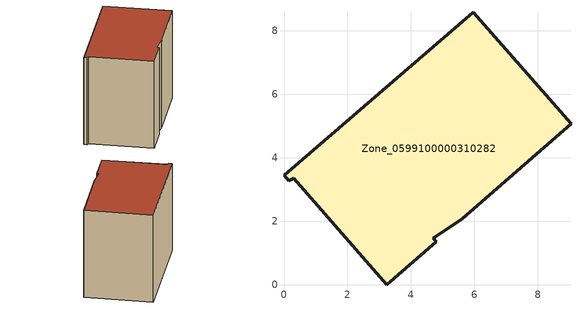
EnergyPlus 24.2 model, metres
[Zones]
Zone_0599100000310282
 floor ground (C_G): 5.62,2.08 4.71,1.46 4.8,1.36 3.24,0 0.3,3.36 0.15,3.27 0,3.45 5.97,8.58 9.04,5.07 z0
 wall outside (C_F): 5.97,8.58 0,3.45 0.15,3.27 0.3,3.36 3.24,0 4.8,1.36 4.71,1.46 5.62,2.08 9.04,5.07 5.97,8.58 z0:6.46
 roof outside (C_R): 5.62,2.08 9.04,5.07 5.97,8.58 0,3.45 0.15,3.27 0.3,3.36 3.24,0 4.8,1.36 4.71,1.46 z6.46
[BUILDING]
Pand.0599100000310282: North Axis=0; Terrain=City; Loads Convergence Tolerance Value=0.04; Temperature Convergence Tolerance Value=0.4; Solar Distribution=FullExterior; Maximum Number of Warmup Days=25; Minimum Number of Warmup Days=1
[Site:Location]
Rotterdam.The.Hague.AP_ZH_NLD Design_Conditions: Latitude=51.96; Longitude=4.45; Time Zone=1; Elevation=-4.5
[SITE:GROUNDTEMPERATURE:BUILDINGSURFACE]
18, 18, 18, 18, 18, 18, 18, 18, 18, 18, 18, 18
[MATERIAL] Thermal Absorptance=0.9; Solar Absorptance=0.7; Visible Absorptance=0.7
Name | Roughness | Thickness | Conductivity | Density | Specific Heat
G.TI.1946 | MediumSmooth | 0.15 | 1 | 540 | 1210
F.TI.1946 | Rough | 0.3 | 0.857143 | 1920 | 840
R.TI.1946 | MediumRough | 0.2 | 0.1 | 1500 | 1000
[CONSTRUCTION]
C_G: G.TI.1946
C_F: F.TI.1946
C_R: R.TI.1946
[ZONE]
Zone_0599100000310282: Type=1; Multiplier=1; Ceiling Height=Autocalculate; Volume=Autocalculate; Floor Area=autocalculate; Part of Total Floor Area=Yes
[ZONEINFILTRATION:DESIGNFLOWRATE]
Infil_Zone_0599100000310282: Zone or ZoneList or Space or SpaceList=Zone_0599100000310282; Schedule=AlwaysOn; Design Flow Rate Calculation Method=Flow/Area; Flow Rate per Floor Area=0.003; Constant Term Coefficient=1; Temperature Term Coefficient=0; Velocity Term Coefficient=0; Velocity Squared Term Coefficient=0
[HVACTEMPLATE:ZONE:IDEALLOADSAIRSYSTEM]
Zone_0599100000310282: Maximum Heating Supply Air Temperature=50; Minimum Cooling Supply Air Temperature=13; Maximum Heating Supply Air Humidity Ratio=0.0156; Minimum Cooling Supply Air Humidity Ratio=0.0077; Heating Limit=NoLimit; Cooling Limit=NoLimit; Dehumidification Control Type=ConstantSensibleHeatRatio; Cooling Sensible Heat Ratio=0.7; Dehumidification Setpoint=60; Humidification Control Type=None; Humidification Setpoint=30; Outdoor Air Method=None; Outdoor Air Flow Rate per Person=0.00944; Outdoor Air Flow Rate per Zone Floor Area=0; Outdoor Air Flow Rate per Zone=0; Demand Controlled Ventilation Type=None; Outdoor Air Economizer Type=NoEconomizer; Heat Recovery Type=None; Sensible Heat Recovery Effectiveness=0.7; Latent Heat Recovery Effectiveness=0.65
[ZONECONTROL:THERMOSTAT]
ThermostatControl_Zone_0599100000310282: Zone or ZoneList=Zone_0599100000310282; Control Type Schedule=DualSetpointControlType; Control 1=Thermostat_Zone_0599100000310282; Temperature Difference Between Cutout And Setpoint=0
[THERMOSTATSETPOINT:DUALSETPOINT]
Thermostat_Zone_0599100000310282: Heating Setpoint Temperature Schedule=HeatingSetpoint_Zone_0599100000310282; Cooling Setpoint Temperature Schedule=CoolingSetpoint_Zone_0599100000310282
[SCHEDULE:COMPACT]
HeatingSetpoint_Zone_0599100000310282: Through: 12/31, For: AllDays, Until: 24:00, 21
CoolingSetpoint_Zone_0599100000310282: Through: 12/31, For: AllDays, Until: 24:00, 24
DualSetpointControlType: Through: 12/31, For: AllDays, Until: 24:00, 4
AlwaysOn: Through: 12/31, For: AllDays, Until: 24:00, 1
